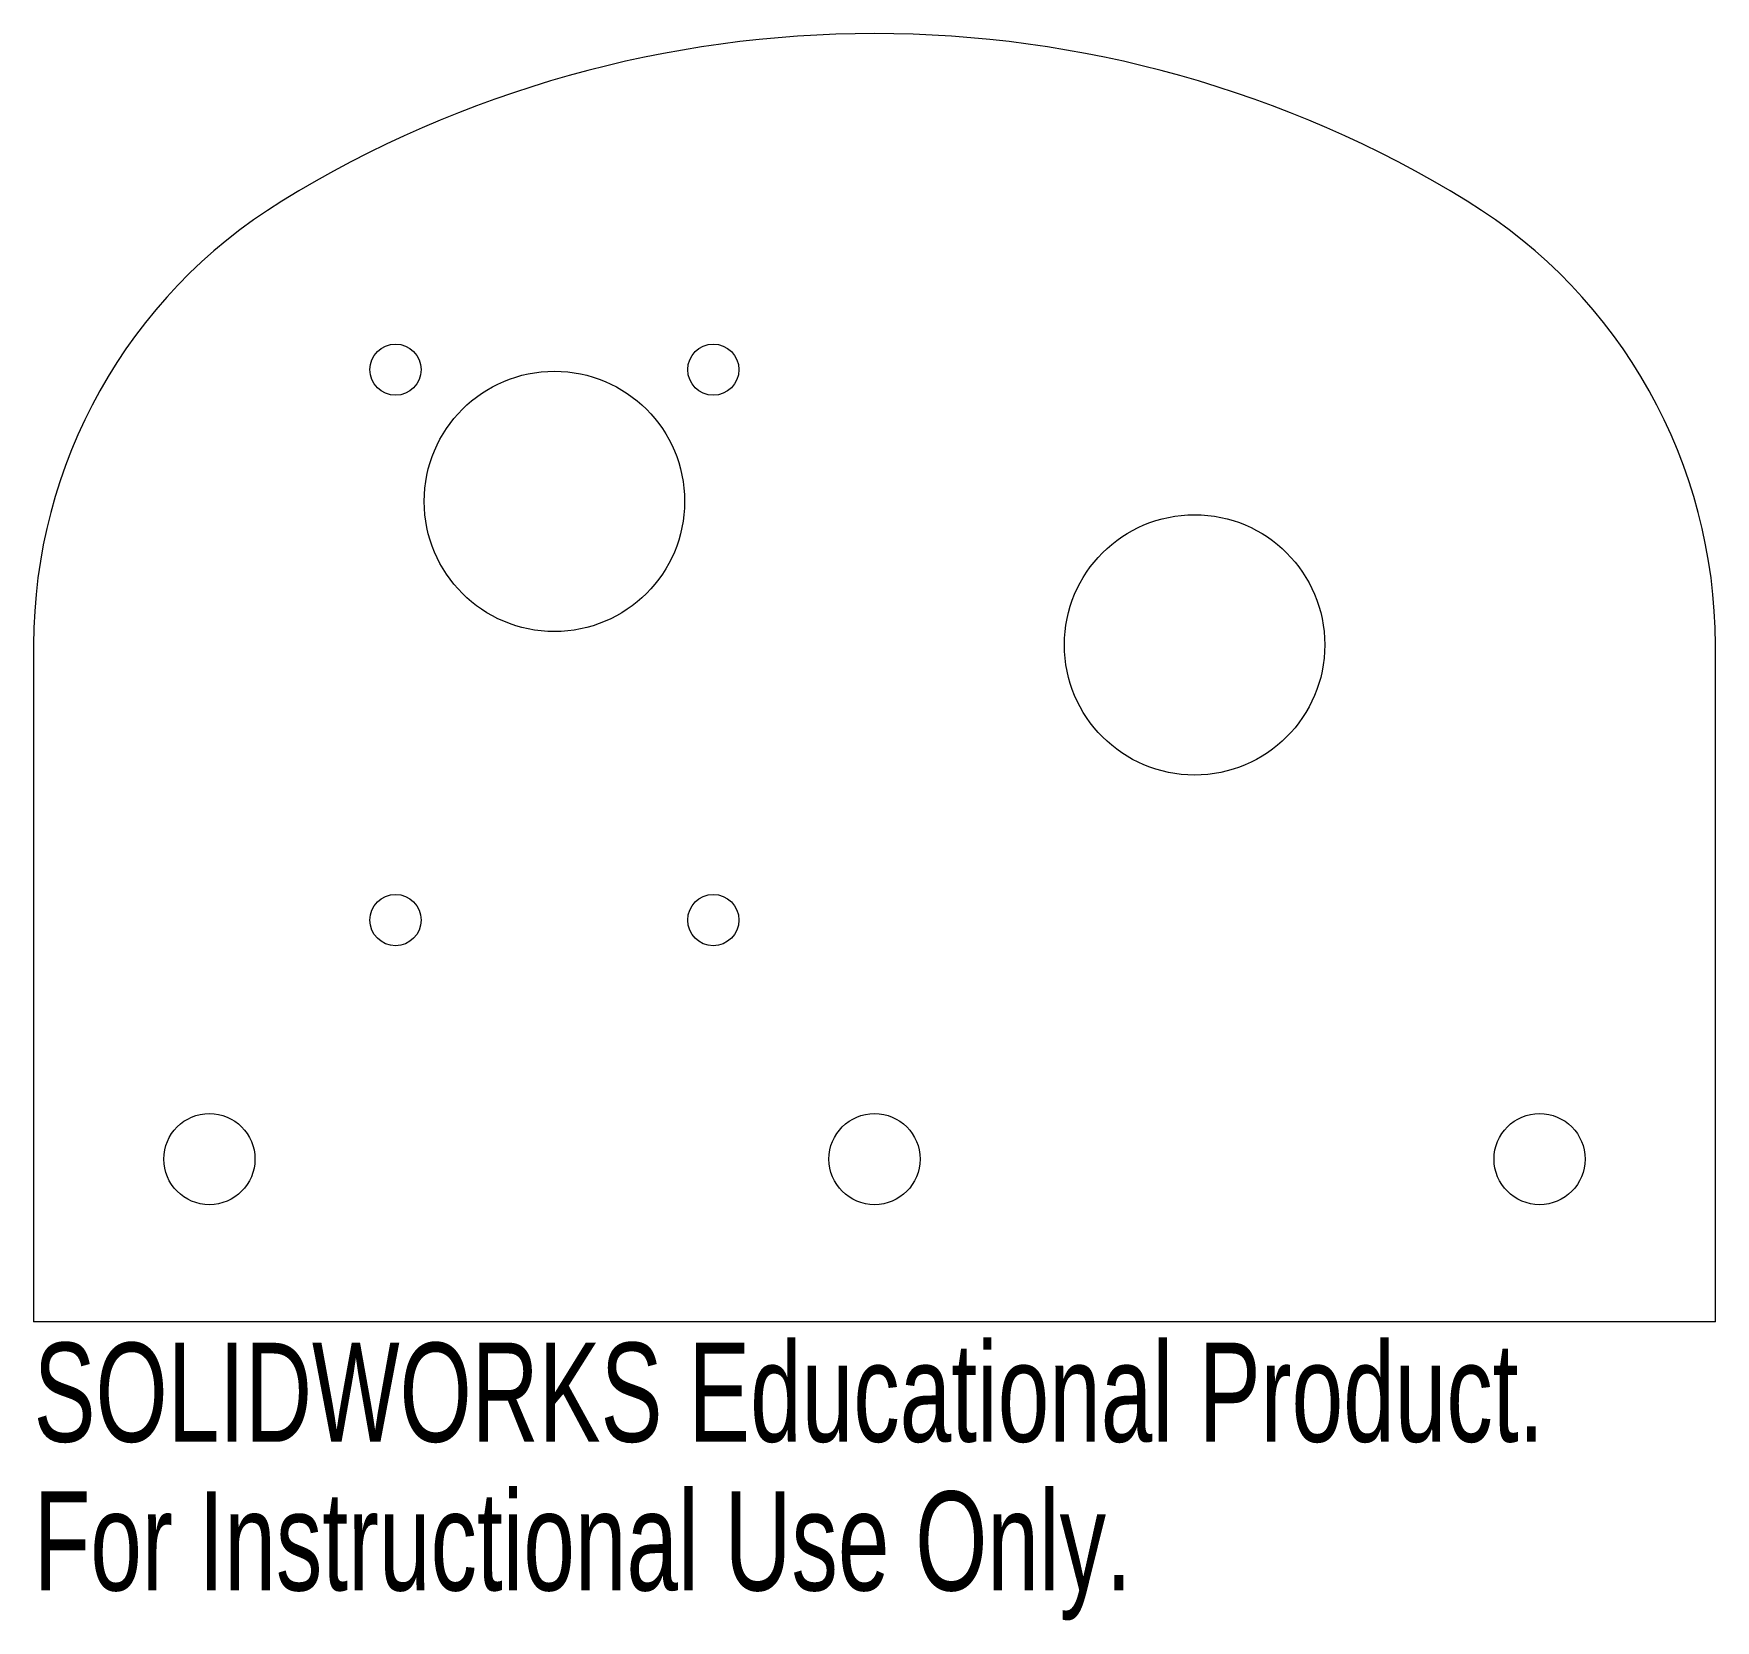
# Model space of a CAD drawing. Header units: inches. Extents: x -1 to 2.23, y -1.87 to 1.17.
import ezdxf

# ---------------------------------------------------------------- set-up
doc = ezdxf.new("R2010")
doc.units = ezdxf.units.IN
doc.header["$MEASUREMENT"] = 0
doc.styles.add('SLDTEXTSTYLE0', font='TXT', dxfattribs={"width": 0.7})

msp = doc.modelspace()

# ---------------------------------------------------------------- linework, layer by layer
at = {"color": 7, "linetype": 'Continuous', "lineweight": 15}
for p, q in [((-1, 0), (-1, -1.3)), ((2.2293, -1.3), (2.2293, 0)), ((2.2293, -1.3), (-1, -1.3))]:
    msp.add_line(p, q, dxfattribs=at)
for centre, radius in [((-0.3051, 0.5285), 0.0492), ((0.3051, 0.5285), 0.0492), ((0, 0.2756), 0.25), ((1.2293, 0), 0.25), ((-0.3051, -0.5285), 0.0492), ((0.3051, -0.5285), 0.0492), ((-0.6625, -0.9875), 0.0875), ((0.6147, -0.9875), 0.0875), ((1.8918, -0.9875), 0.0875)]:
    msp.add_circle(centre, radius, dxfattribs=at)
for centre, radius, start, end in [((0.6147, -1), 2.1738, 58.4224, 121.5776), ((0, 0), 1, 121.5776, 180), ((1.2293, 0), 1, 0, 58.4224)]:
    msp.add_arc(centre, radius, start, end, dxfattribs=at)

# ---------------------------------------------------------------- texts
at = {"color": 7, "linetype": 'Continuous', "char_height": 0.1903, "attachment_point": 1, "style": 'SLDTEXTSTYLE0'}
for s, insert in [('SOLIDWORKS Educational Product.', (-1, -1.3401)), ('For Instructional Use Only.', (-1, -1.6256))]:
    msp.add_mtext(s, dxfattribs=dict(at, insert=insert))

doc.saveas('drawing.dxf')
